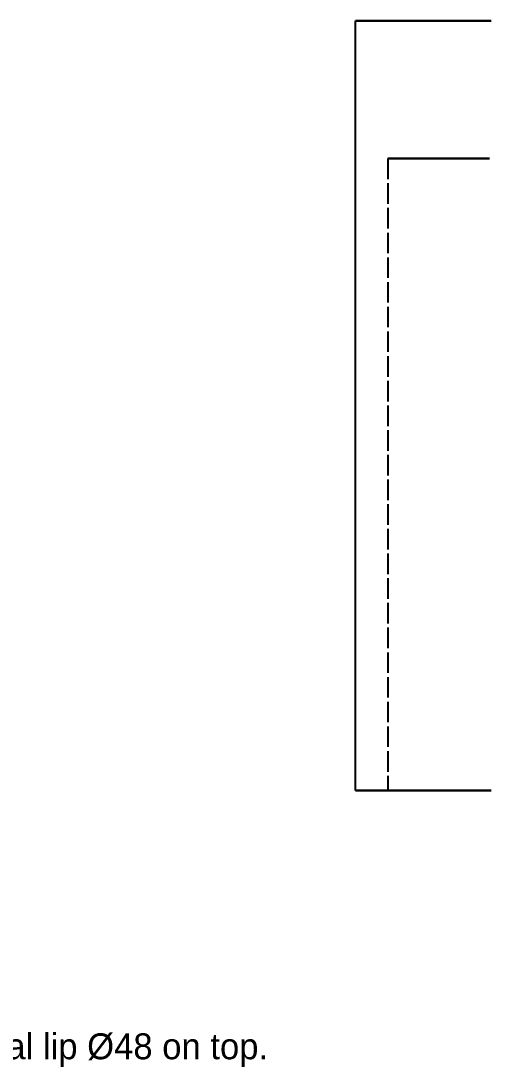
# Model space of a CAD drawing. Header units: millimetres. Extents: x -32 to 143, y -17 to 136.
# Drawn here: x 37.3 to 66.2, y -12.1 to 52.5 of the extents above; entities that cross this region are included whole.
import ezdxf

# ---------------------------------------------------------------- set-up
doc = ezdxf.new("R2010")
doc.units = ezdxf.units.MM
doc.linetypes.add('DASHED', pattern=[1.524, 1.27, -0.254])
for name, color, linetype in [('HIDDEN', 8, 'DASHED'), ('TEXT', 7, 'CONTINUOUS'), ('VISIBLE', 7, 'CONTINUOUS')]:
    doc.layers.add(name, color=color, linetype=linetype)

msp = doc.modelspace()

# ---------------------------------------------------------------- linework, layer by layer
at = {"layer": 'HIDDEN'}
for points in [[(66.38095, 52.5), (65.61905, 52.5), (64.85714, 52.5), (64.09524, 52.5), (63.33333, 52.5), (62.57143, 52.5), (61.80952, 52.5), (61.04762, 52.5), (60.28571, 52.5), (59.52381, 52.5), (58.7619, 52.5), (58, 52.5)], [(66.28571, 44), (65.5873, 44), (64.88889, 44), (64.19048, 44), (63.49206, 44), (62.79365, 44), (62.09524, 44), (61.39683, 44), (60.69841, 44), (60, 44)], [(60, 44), (60.34921, 44), (60.69841, 44), (61.04762, 44), (61.39683, 44), (61.74603, 44), (62.09524, 44), (62.44444, 44), (62.79365, 44), (63.14286, 44), (63.49206, 44), (63.84127, 44), (64.19048, 44), (64.53968, 44), (64.88889, 44), (65.2381, 44), (65.5873, 44), (65.93651, 44), (66.28571, 44)], [(60, 44), (60, 5)], [(66.38095, 5), (65.61905, 5), (64.85714, 5), (64.09524, 5), (63.33333, 5), (62.57143, 5), (61.80952, 5), (61.04762, 5), (60.28571, 5), (59.52381, 5), (58.7619, 5), (58, 5)], [(66.28571, 5), (65.5873, 5), (64.88889, 5), (64.19048, 5), (63.49206, 5), (62.79365, 5), (62.09524, 5), (61.39683, 5), (60.69841, 5), (60, 5)], [(60, 5), (60.34921, 5), (60.69841, 5), (61.04762, 5), (61.39683, 5), (61.74603, 5), (62.09524, 5), (62.44444, 5), (62.79365, 5), (63.14286, 5), (63.49206, 5), (63.84127, 5), (64.19048, 5), (64.53968, 5), (64.88889, 5), (65.2381, 5), (65.5873, 5), (65.93651, 5), (66.28571, 5)]]:
    msp.add_lwpolyline(points, dxfattribs=at)
at = {"layer": 'VISIBLE'}
for points in [[(58, 52.5), (58.38095, 52.5), (58.7619, 52.5), (59.14286, 52.5), (59.52381, 52.5), (59.90476, 52.5), (60.28571, 52.5), (60.66667, 52.5), (61.04762, 52.5), (61.42857, 52.5), (61.80952, 52.5), (62.19048, 52.5), (62.57143, 52.5), (62.95238, 52.5), (63.33333, 52.5), (63.71429, 52.5), (64.09524, 52.5), (64.47619, 52.5), (64.85714, 52.5), (65.2381, 52.5), (65.61905, 52.5), (66, 52.5), (66.38095, 52.5)], [(58, 5), (58, 52.5)], [(58, 5), (58.38095, 5), (58.7619, 5), (59.14286, 5), (59.52381, 5), (59.90476, 5), (60.28571, 5), (60.66667, 5), (61.04762, 5), (61.42857, 5), (61.80952, 5), (62.19048, 5), (62.57143, 5), (62.95238, 5), (63.33333, 5), (63.71429, 5), (64.09524, 5), (64.47619, 5), (64.85714, 5), (65.2381, 5), (65.61905, 5), (66, 5), (66.38095, 5)]]:
    msp.add_lwpolyline(points, dxfattribs=at)

# ---------------------------------------------------------------- texts
at = {"layer": 'TEXT'}
msp.add_text('2026-10-31. MR128ZZ in a Ø15 hub; top 4.3 below the glass, dial lip Ø48 on top.', height=1.6, dxfattribs=at).set_placement((-24, -11.6))

doc.saveas('drawing.dxf')
